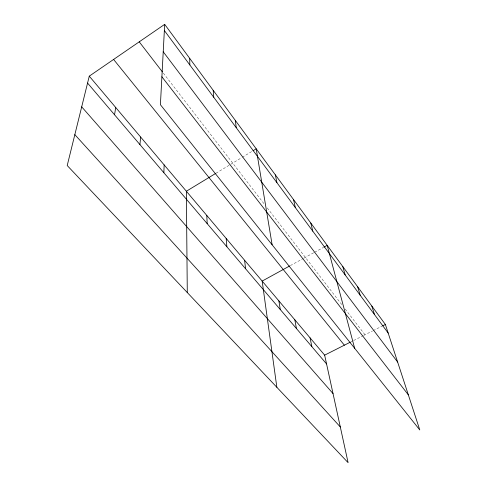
<?xml version="1.0" encoding="UTF-8"?>
<svg xmlns="http://www.w3.org/2000/svg" width="487" height="487" viewBox="0 0 487 487"><rect width="100%" height="100%" fill="white"/><g stroke="black" fill="none" stroke-linecap="round" stroke-linejoin="round"><path stroke-width="0.37" stroke-dasharray="2.44 1.83" d="M216.009 173.232L230.126 164.661M230.771 164.271L241.595 157.697M242.228 157.313L251.761 151.518M290.386 265.573L303.389 258.427M304.04 258.067L313.945 252.625M314.608 252.26L323.216 247.53M351.017 341.831L353.014 340.821M353.684 340.486L363.004 335.774M363.673 335.44L372.476 330.996M373.152 330.655L381.985 326.193M163.352 73.129L264.088 203.834M267.26 207.949L342.02 304.947M345.198 309.075L365 334.77"/><path stroke-width="0.73" d="M163.851 172.715L164.149 164.904M164.685 24.35L160.406 104.711L419.788 429.954L385.381 324.482L164.685 24.35L89.273 76.155L67.212 165.531L348.095 462.65L324.646 355.145L89.273 76.155M139.927 144.596L140.64 137.042M114.542 114.774L115.729 107.511M215.37 173.622L186.363 191.239L187.282 292.541M253.033 150.751L256.211 148.821L272.13 244.803M289.735 265.932L262.164 281.084L276.853 387.293M323.879 247.165L327.191 245.345L354.652 348.278M324.646 355.145L350.348 342.166M382.66 325.852L385.381 324.482M74.834 134.649L340.316 426.977M81.7 106.842L333.029 393.563M87.569 83.07L326.564 363.941M113.599 59.444L344.358 345.192M161.891 76.788L408.343 394.86M139.233 41.839L162.421 71.924M163.224 51.792L397.642 362.072M164.356 30.517L388.182 333.078M371.837 306.061L374.515 314.602M357.659 286.776L360.197 295.244M342.787 266.559L345.173 274.936M310.797 223.052L312.8 231.179M293.545 199.597L295.329 207.565M310.079 337.875L311.844 346.634M275.38 174.888L276.914 182.668M294.842 319.813L296.431 328.53M278.887 300.905L280.287 309.555M235.331 120.423L236.256 127.71M244.62 260.289L245.57 268.751M226.181 238.435L226.869 246.781M213.196 90.32L213.75 97.29M206.792 215.449L207.188 223.649M189.693 58.355L189.833 64.954"/></g></svg>
